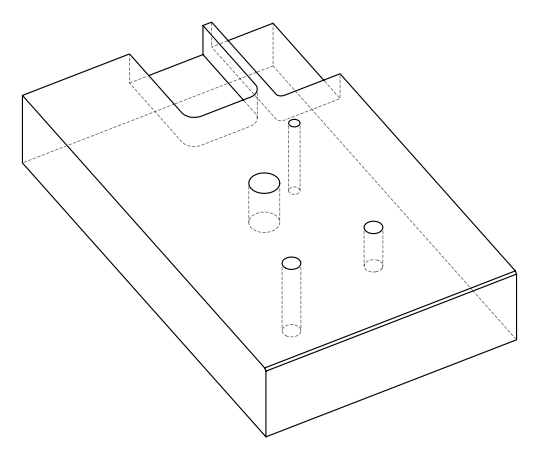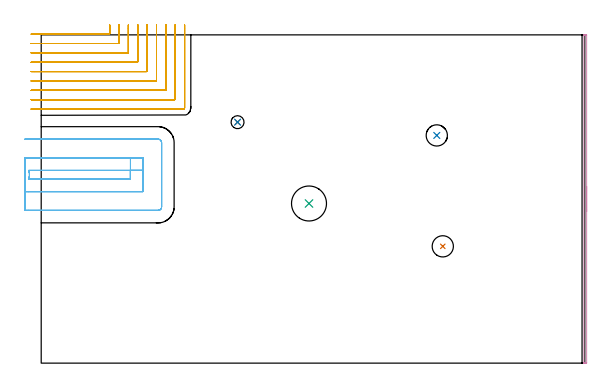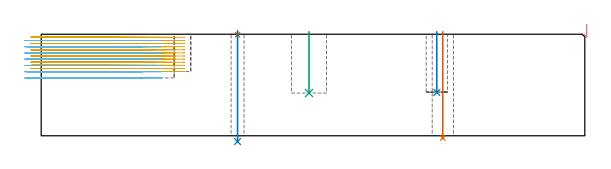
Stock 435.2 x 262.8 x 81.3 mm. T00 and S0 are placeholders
(PLAN: 8 operations, 6 tool changes, 45.4 min)
(1 INDEXABLE_INSERT_DRILL_THROUGH_HOLE_FROM_SOLID | STEP1HOLE | NXT0302_005 | 0.34 min | 18415 mm3)
(2 INDEXABLE_INSERT_DRILL_BLIND_HOLE_FROM_SOLID | STEP1POCKET | NXT0302_005 | 0.2 min | 10513 mm3)
(3 INDEXABLE_INSERT_DRILL_BLIND_HOLE_FROM_SOLID_1 | STEP1POCKET_1 | UGT0302_007 | 0.2 min | 28973 mm3)
(4 AREA_MILL | FG_CHAMFER_SURFACE | UGT0205_001 | 2.25 min | 634 mm3)
(5 MILL_CORNER_NOTCH_RECTANGULAR | CORNER_NOTCH_RECTANGULAR | NXT0201_013 | Follow Part, ap 2.5, ae 75% | 31.01 min | 230476 mm3)
(6 MILL_SLOT | SLOT_PARTIAL_RECTANGULAR | UGT0201_094 | Follow Part, ap 5, ae 75% | 10.98 min | 284334 mm3)
(7 SPOT_DRILL | STEP1HOLE_1 | NXT0321_9005460120000 | 0.03 min | 2 mm3)
(8 DRILL_THROUGH_HOLE_INTO_CENTER | STEP1HOLE_1 | UGT0301_499 | 0.35 min | 6857 mm3)
(TOOL NXT0302_005 | Index. Insert Drill 17mm [880-D1700L20-05] | D17 PA176 FL85 Z2)
(TOOL UGT0302_007 | Indexable Insert Drill 28mm | D28 PA180 FL50 Z2)
(TOOL UGT0205_001 | Chamfer Mill 20 x 3 x 45 deg. | D20 FL50 Z2)
(TOOL NXT0201_013 | ENDMILL 10mm | D10 FL30 Z4)
(TOOL UGT0201_094 | End mill 20 mm | D20 FL38 Z4)
(TOOL NXT0321_9005460120000 | NC Spot Drill, 142deg, 12mm, Carbide, Uncoated | D12 PA142 FL30 Z2)
(TOOL UGT0301_499 | Carbide Drill 10.4 mm | D10.4 PA118 FL87 Z2)
(OP 1 INDEXABLE_INSERT_DRILL_THROUGH_HOLE_FROM_SOLID)
G17 G21 G94 G90
T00 M6
G54
G17 G0 G90 X321.5 Y93.5 S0 M3
G43 Z91.3 H1
G94 G81 G98 Z-1.797 F250. R83.3
G80
M5
M2
(OP 2 INDEXABLE_INSERT_DRILL_BLIND_HOLE_FROM_SOLID)
G17 G21 G94 G90
T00 M6
G54
G17 G0 G90 X316.7 Y182.3 S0 M3
G43 Z91.3 H1
G94 G81 G98 Z34.7 F250. R83.3
G80
M5
M2
(OP 3 INDEXABLE_INSERT_DRILL_BLIND_HOLE_FROM_SOLID_1)
G17 G21 G94 G90
T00 M6
G54
G17 G0 G90 X214.4 Y127.8 S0 M3
G43 Z91.3 H0
G94 G81 G98 Z34.2 F250. R83.3
G80
M5
M2
(OP 4 AREA_MILL)
G17 G21 G94 G90
T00 M6
G54
G17 G0 G90 X436.7 Y141.4 S1061 M3
G43 Z91.3 H0
Z89.1
G94 G1 Y141.362 Z88.228 F250.
Y141.248 Z87.364
Y141.059 Z86.512
Y140.797 Z85.68
Y140.463 Z84.874
Y140.06 Z84.1
Y139.592 Z83.364
Y139.06 Z82.672
Y138.471 Z82.029
Y137.828 Z81.44
Y137.136 Z80.909
Y136.4 Z80.44
Y135.626 Z80.037
Y134.82 Z79.703
Y133.988 Z79.441
Y133.136 Z79.252
Y132.272 Z79.138
Y131.4 Z79.1
Y0.489
X436.699 Y0.163 Z79.101
X436.695 Y0.045 Z79.103
X436.691 Y0.005 Z79.105
X436.466 Y0. Z79.33
X435.917 Z79.879
X435.6 Z80.194
X434.671 Z81.128
X434.585 Z81.206
X434.54 Z81.251
X434.503 Y0.009 Z81.288
X434.5 Y0.163 Z81.3
Y262.637
X434.502 Y262.79 Z81.288
X434.584 Y262.797 Z81.208
X434.671 Y262.8 Z81.128
X434.966 Z80.834
X435.6 Z80.194
X435.917 Z79.879
X436.466 Y262.797 Z79.33
X436.691 Y262.795 Z79.105
X436.695 Y262.755 Z79.103
X436.7 Y262.637 Z79.1
Y131.4
Y130.528 Z79.138
Y129.664 Z79.252
Y128.812 Z79.441
Y127.98 Z79.703
Y127.174 Z80.037
Y126.4 Z80.44
Y125.664 Z80.909
Y124.972 Z81.44
Y124.329 Z82.029
Y123.74 Z82.672
Y123.208 Z83.364
Y122.74 Z84.1
Y122.337 Z84.874
Y122.003 Z85.68
Y121.741 Z86.512
Y121.552 Z87.364
Y121.438 Z88.228
Y121.4 Z89.1
G0 Z91.3
M5
M2
(OP 5 MILL_CORNER_NOTCH_RECTANGULAR)
G17 G21 G94 G90
T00 M6
G54
G17 G0 G90 X-7.964 Y263.4 S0 M3
G43 Z91.3 H0
Z78.808
G94 G1 X-4.964 F250.
X54.305 F500.
G3 X54.8 Y263.895 R0.5
G1 Y267.8
Y270.8 F250.
G0 Z91.3
X-8. Y255.9
Z78.808
G1 X-5.
X61.805 F500.
G3 X62.3 Y256.395 R0.5
G1 Y267.8
Y270.8 F250.
G0 Z91.3
X-8. Y248.4
Z78.808
G1 X-5.
X69.305 F500.
G3 X69.8 Y248.895 R0.5
G1 Y267.8
Y270.8 F250.
G0 Z91.3
X-8. Y240.9
Z78.808
G1 X-5.
X76.804 F500.
G3 X77.3 Y241.396 R0.5
G1 Y267.8
Y270.8 F250.
G0 Z91.3
X-8. Y233.4
Z78.808
G1 X-5.
X84.304 F500.
G3 X84.8 Y233.896 R0.5
G1 Y267.8
Y270.8 F250.
G0 Z91.3
X-8. Y225.9
Z78.808
G1 X-5.
X91.804 F500.
G3 X92.3 Y226.396 R0.5
G1 Y267.8
Y270.8 F250.
G0 Z91.3
X-8. Y218.4
Z78.808
G1 X-5.
X99.304 F500.
G3 X99.8 Y218.896 R0.5
G1 Y267.8
Y270.8 F250.
G0 Z91.3
X-8. Y210.9
Z78.808
G1 X-5.
X106.803 F500.
G3 X107.3 Y211.397 R0.5
G1 Y267.8
Y270.8 F250.
G0 Z91.3
X-8. Y203.4
Z78.808
G1 X-5.
X113.9 F500.
G3 X114.8 Y204.3 R0.9
G1 Y267.8
Y270.8 F250.
G0 Z91.3
X-7.964 Y263.4
Z76.317
G1 X-4.964
X54.305 F500.
G3 X54.8 Y263.895 R0.5
G1 Y267.8
Y270.8 F250.
G0 Z91.3
X-8. Y255.9
Z76.317
G1 X-5.
X61.805 F500.
G3 X62.3 Y256.395 R0.5
G1 Y267.8
Y270.8 F250.
G0 Z91.3
X-8. Y248.4
Z76.317
G1 X-5.
X69.305 F500.
G3 X69.8 Y248.895 R0.5
G1 Y267.8
Y270.8 F250.
G0 Z91.3
X-8. Y240.9
Z76.317
G1 X-5.
X76.804 F500.
G3 X77.3 Y241.396 R0.5
G1 Y267.8
Y270.8 F250.
G0 Z91.3
X-8. Y233.4
Z76.317
G1 X-5.
X84.304 F500.
G3 X84.8 Y233.896 R0.5
G1 Y267.8
Y270.8 F250.
G0 Z91.3
X-8. Y225.9
Z76.317
G1 X-5.
X91.804 F500.
G3 X92.3 Y226.396 R0.5
G1 Y267.8
Y270.8 F250.
G0 Z91.3
X-8. Y218.4
Z76.317
G1 X-5.
X99.304 F500.
G3 X99.8 Y218.896 R0.5
G1 Y267.8
Y270.8 F250.
G0 Z91.3
X-8. Y210.9
Z76.317
G1 X-5.
X106.803 F500.
G3 X107.3 Y211.397 R0.5
G1 Y267.8
Y270.8 F250.
G0 Z91.3
X-8. Y203.4
Z76.317
G1 X-5.
X113.9 F500.
G3 X114.8 Y204.3 R0.9
G1 Y267.8
Y270.8 F250.
G0 Z91.3
X-7.964 Y263.4
Z73.825
G1 X-4.964
X54.305 F500.
G3 X54.8 Y263.895 R0.5
G1 Y267.8
Y270.8 F250.
G0 Z91.3
X-8. Y255.9
Z73.825
G1 X-5.
X61.805 F500.
G3 X62.3 Y256.395 R0.5
G1 Y267.8
Y270.8 F250.
G0 Z91.3
X-8. Y248.4
Z73.825
G1 X-5.
X69.305 F500.
G3 X69.8 Y248.895 R0.5
G1 Y267.8
Y270.8 F250.
G0 Z91.3
X-8. Y240.9
Z73.825
G1 X-5.
X76.804 F500.
G3 X77.3 Y241.396 R0.5
G1 Y267.8
Y270.8 F250.
G0 Z91.3
X-8. Y233.4
Z73.825
G1 X-5.
X84.304 F500.
G3 X84.8 Y233.896 R0.5
G1 Y267.8
Y270.8 F250.
G0 Z91.3
X-8. Y225.9
Z73.825
G1 X-5.
X91.804 F500.
G3 X92.3 Y226.396 R0.5
G1 Y267.8
Y270.8 F250.
G0 Z91.3
X-8. Y218.4
Z73.825
G1 X-5.
X99.304 F500.
G3 X99.8 Y218.896 R0.5
G1 Y267.8
Y270.8 F250.
G0 Z91.3
X-8. Y210.9
Z73.825
G1 X-5.
X106.803 F500.
G3 X107.3 Y211.397 R0.5
G1 Y267.8
Y270.8 F250.
G0 Z91.3
X-8. Y203.4
Z73.825
G1 X-5.
X113.9 F500.
G3 X114.8 Y204.3 R0.9
G1 Y267.8
Y270.8 F250.
G0 Z91.3
X-7.964 Y263.4
Z71.333
G1 X-4.964
X54.305 F500.
G3 X54.8 Y263.895 R0.5
G1 Y267.8
Y270.8 F250.
G0 Z91.3
X-8. Y255.9
Z71.333
G1 X-5.
X61.805 F500.
G3 X62.3 Y256.395 R0.5
G1 Y267.8
Y270.8 F250.
G0 Z91.3
X-8. Y248.4
Z71.333
G1 X-5.
X69.305 F500.
G3 X69.8 Y248.895 R0.5
G1 Y267.8
Y270.8 F250.
G0 Z91.3
X-8. Y240.9
Z71.333
G1 X-5.
X76.804 F500.
G3 X77.3 Y241.396 R0.5
G1 Y267.8
Y270.8 F250.
G0 Z91.3
X-8. Y233.4
Z71.333
G1 X-5.
X84.304 F500.
G3 X84.8 Y233.896 R0.5
G1 Y267.8
Y270.8 F250.
G0 Z91.3
X-8. Y225.9
Z71.333
G1 X-5.
X91.804 F500.
G3 X92.3 Y226.396 R0.5
G1 Y267.8
Y270.8 F250.
G0 Z91.3
X-8. Y218.4
Z71.333
G1 X-5.
X99.304 F500.
G3 X99.8 Y218.896 R0.5
G1 Y267.8
Y270.8 F250.
G0 Z91.3
X-8. Y210.9
Z71.333
G1 X-5.
X106.803 F500.
G3 X107.3 Y211.397 R0.5
G1 Y267.8
Y270.8 F250.
G0 Z91.3
X-8. Y203.4
Z71.333
G1 X-5.
X113.9 F500.
G3 X114.8 Y204.3 R0.9
G1 Y267.8
Y270.8 F250.
G0 Z91.3
X-7.964 Y263.4
Z68.842
G1 X-4.964
X54.305 F500.
G3 X54.8 Y263.895 R0.5
G1 Y267.8
Y270.8 F250.
G0 Z91.3
X-8. Y255.9
Z68.842
G1 X-5.
X61.805 F500.
G3 X62.3 Y256.395 R0.5
G1 Y267.8
Y270.8 F250.
G0 Z91.3
X-8. Y248.4
Z68.842
G1 X-5.
X69.305 F500.
G3 X69.8 Y248.895 R0.5
G1 Y267.8
Y270.8 F250.
G0 Z91.3
X-8. Y240.9
Z68.842
G1 X-5.
X76.804 F500.
G3 X77.3 Y241.396 R0.5
G1 Y267.8
Y270.8 F250.
G0 Z91.3
X-8. Y233.4
Z68.842
G1 X-5.
X84.304 F500.
G3 X84.8 Y233.896 R0.5
G1 Y267.8
Y270.8 F250.
G0 Z91.3
X-8. Y225.9
Z68.842
G1 X-5.
X91.804 F500.
G3 X92.3 Y226.396 R0.5
G1 Y267.8
Y270.8 F250.
G0 Z91.3
X-8. Y218.4
Z68.842
G1 X-5.
X99.304 F500.
G3 X99.8 Y218.896 R0.5
G1 Y267.8
Y270.8 F250.
G0 Z91.3
X-8. Y210.9
Z68.842
G1 X-5.
X106.803 F500.
G3 X107.3 Y211.397 R0.5
G1 Y267.8
Y270.8 F250.
G0 Z91.3
X-8. Y203.4
Z68.842
G1 X-5.
X113.9 F500.
G3 X114.8 Y204.3 R0.9
G1 Y267.8
Y270.8 F250.
G0 Z91.3
X-7.964 Y263.4
Z66.35
G1 X-4.964
X54.305 F500.
G3 X54.8 Y263.895 R0.5
G1 Y267.8
Y270.8 F250.
G0 Z91.3
X-8. Y255.9
Z66.35
G1 X-5.
X61.805 F500.
G3 X62.3 Y256.395 R0.5
G1 Y267.8
Y270.8 F250.
G0 Z91.3
X-8. Y248.4
Z66.35
G1 X-5.
X69.305 F500.
G3 X69.8 Y248.895 R0.5
G1 Y267.8
Y270.8 F250.
G0 Z91.3
X-8. Y240.9
Z66.35
G1 X-5.
X76.804 F500.
G3 X77.3 Y241.396 R0.5
G1 Y267.8
Y270.8 F250.
G0 Z91.3
X-8. Y233.4
Z66.35
G1 X-5.
X84.304 F500.
G3 X84.8 Y233.896 R0.5
G1 Y267.8
Y270.8 F250.
G0 Z91.3
X-8. Y225.9
Z66.35
G1 X-5.
X91.804 F500.
G3 X92.3 Y226.396 R0.5
G1 Y267.8
Y270.8 F250.
G0 Z91.3
X-8. Y218.4
Z66.35
G1 X-5.
X99.304 F500.
G3 X99.8 Y218.896 R0.5
G1 Y267.8
Y270.8 F250.
G0 Z91.3
X-8. Y210.9
Z66.35
G1 X-5.
X106.803 F500.
G3 X107.3 Y211.397 R0.5
G1 Y267.8
Y270.8 F250.
G0 Z91.3
X-8. Y203.4
Z66.35
G1 X-5.
X113.9 F500.
G3 X114.8 Y204.3 R0.9
G1 Y267.8
Y270.8 F250.
G0 Z91.3
X-7.964 Y263.4
Z63.858
G1 X-4.964
X54.305 F500.
G3 X54.8 Y263.895 R0.5
G1 Y267.8
Y270.8 F250.
G0 Z91.3
X-8. Y255.9
Z63.858
G1 X-5.
X61.805 F500.
G3 X62.3 Y256.395 R0.5
G1 Y267.8
Y270.8 F250.
G0 Z91.3
X-8. Y248.4
Z63.858
G1 X-5.
X69.305 F500.
G3 X69.8 Y248.895 R0.5
G1 Y267.8
Y270.8 F250.
G0 Z91.3
X-8. Y240.9
Z63.858
G1 X-5.
X76.804 F500.
G3 X77.3 Y241.396 R0.5
G1 Y267.8
Y270.8 F250.
G0 Z91.3
X-8. Y233.4
Z63.858
G1 X-5.
X84.304 F500.
G3 X84.8 Y233.896 R0.5
G1 Y267.8
Y270.8 F250.
G0 Z91.3
X-8. Y225.9
Z63.858
G1 X-5.
X91.804 F500.
G3 X92.3 Y226.396 R0.5
G1 Y267.8
Y270.8 F250.
G0 Z91.3
X-8. Y218.4
Z63.858
G1 X-5.
X99.304 F500.
G3 X99.8 Y218.896 R0.5
G1 Y267.8
Y270.8 F250.
G0 Z91.3
X-8. Y210.9
Z63.858
G1 X-5.
X106.803 F500.
G3 X107.3 Y211.397 R0.5
G1 Y267.8
Y270.8 F250.
G0 Z91.3
X-8. Y203.4
Z63.858
G1 X-5.
X113.9 F500.
G3 X114.8 Y204.3 R0.9
G1 Y267.8
Y270.8 F250.
G0 Z91.3
X-7.964 Y263.4
Z61.367
G1 X-4.964
X54.305 F500.
G3 X54.8 Y263.895 R0.5
G1 Y267.8
Y270.8 F250.
G0 Z91.3
X-8. Y255.9
Z61.367
G1 X-5.
X61.805 F500.
G3 X62.3 Y256.395 R0.5
G1 Y267.8
Y270.8 F250.
G0 Z91.3
X-8. Y248.4
Z61.367
G1 X-5.
X69.305 F500.
G3 X69.8 Y248.895 R0.5
G1 Y267.8
Y270.8 F250.
G0 Z91.3
X-8. Y240.9
Z61.367
G1 X-5.
X76.804 F500.
G3 X77.3 Y241.396 R0.5
G1 Y267.8
Y270.8 F250.
G0 Z91.3
X-8. Y233.4
Z61.367
G1 X-5.
X84.304 F500.
G3 X84.8 Y233.896 R0.5
G1 Y267.8
Y270.8 F250.
G0 Z91.3
X-8. Y225.9
Z61.367
G1 X-5.
X91.804 F500.
G3 X92.3 Y226.396 R0.5
G1 Y267.8
Y270.8 F250.
G0 Z91.3
X-8. Y218.4
Z61.367
G1 X-5.
X99.304 F500.
G3 X99.8 Y218.896 R0.5
G1 Y267.8
Y270.8 F250.
G0 Z91.3
X-8. Y210.9
Z61.367
G1 X-5.
X106.803 F500.
G3 X107.3 Y211.397 R0.5
G1 Y267.8
Y270.8 F250.
G0 Z91.3
X-8. Y203.4
Z61.367
G1 X-5.
X113.9 F500.
G3 X114.8 Y204.3 R0.9
G1 Y267.8
Y270.8 F250.
G0 Z91.3
X-7.964 Y263.4
Z58.875
G1 X-4.964
X54.305 F500.
G3 X54.8 Y263.895 R0.5
G1 Y267.8
Y270.8 F250.
G0 Z91.3
X-8. Y255.9
Z58.875
G1 X-5.
X61.805 F500.
G3 X62.3 Y256.395 R0.5
G1 Y267.8
Y270.8 F250.
G0 Z91.3
X-8. Y248.4
Z58.875
G1 X-5.
X69.305 F500.
G3 X69.8 Y248.895 R0.5
G1 Y267.8
Y270.8 F250.
G0 Z91.3
X-8. Y240.9
Z58.875
G1 X-5.
X76.804 F500.
G3 X77.3 Y241.396 R0.5
G1 Y267.8
Y270.8 F250.
G0 Z91.3
X-8. Y233.4
Z58.875
G1 X-5.
X84.304 F500.
G3 X84.8 Y233.896 R0.5
G1 Y267.8
Y270.8 F250.
G0 Z91.3
X-8. Y225.9
Z58.875
G1 X-5.
X91.804 F500.
G3 X92.3 Y226.396 R0.5
G1 Y267.8
Y270.8 F250.
G0 Z91.3
X-8. Y218.4
Z58.875
G1 X-5.
X99.304 F500.
G3 X99.8 Y218.896 R0.5
G1 Y267.8
Y270.8 F250.
G0 Z91.3
X-8. Y210.9
Z58.875
G1 X-5.
X106.803 F500.
G3 X107.3 Y211.397 R0.5
G1 Y267.8
Y270.8 F250.
G0 Z91.3
X-8. Y203.4
Z58.875
G1 X-5.
X113.9 F500.
G3 X114.8 Y204.3 R0.9
G1 Y267.8
Y270.8 F250.
G0 Z91.3
X-7.964 Y263.4
Z56.383
G1 X-4.964
X54.305 F500.
G3 X54.8 Y263.895 R0.5
G1 Y267.8
Y270.8 F250.
G0 Z91.3
X-8. Y255.9
Z56.383
G1 X-5.
X61.805 F500.
G3 X62.3 Y256.395 R0.5
G1 Y267.8
Y270.8 F250.
G0 Z91.3
X-8. Y248.4
Z56.383
G1 X-5.
X69.305 F500.
G3 X69.8 Y248.895 R0.5
G1 Y267.8
Y270.8 F250.
G0 Z91.3
X-8. Y240.9
Z56.383
G1 X-5.
X76.804 F500.
G3 X77.3 Y241.396 R0.5
G1 Y267.8
Y270.8 F250.
G0 Z91.3
X-8. Y233.4
Z56.383
G1 X-5.
X84.304 F500.
G3 X84.8 Y233.896 R0.5
G1 Y267.8
Y270.8 F250.
G0 Z91.3
X-8. Y225.9
Z56.383
G1 X-5.
X91.804 F500.
G3 X92.3 Y226.396 R0.5
G1 Y267.8
Y270.8 F250.
G0 Z91.3
X-8. Y218.4
Z56.383
G1 X-5.
X99.304 F500.
G3 X99.8 Y218.896 R0.5
G1 Y267.8
Y270.8 F250.
G0 Z91.3
X-8. Y210.9
Z56.383
G1 X-5.
X106.803 F500.
G3 X107.3 Y211.397 R0.5
G1 Y267.8
Y270.8 F250.
G0 Z91.3
X-8. Y203.4
Z56.383
G1 X-5.
X113.9 F500.
G3 X114.8 Y204.3 R0.9
G1 Y267.8
Y270.8 F250.
G0 Z91.3
X-7.964 Y263.4
Z53.892
G1 X-4.964
X54.305 F500.
G3 X54.8 Y263.895 R0.5
G1 Y267.8
Y270.8 F250.
G0 Z91.3
X-8. Y255.9
Z53.892
G1 X-5.
X61.805 F500.
G3 X62.3 Y256.395 R0.5
G1 Y267.8
Y270.8 F250.
G0 Z91.3
X-8. Y248.4
Z53.892
G1 X-5.
X69.305 F500.
G3 X69.8 Y248.895 R0.5
G1 Y267.8
Y270.8 F250.
G0 Z91.3
X-8. Y240.9
Z53.892
G1 X-5.
X76.804 F500.
G3 X77.3 Y241.396 R0.5
G1 Y267.8
Y270.8 F250.
G0 Z91.3
X-8. Y233.4
Z53.892
G1 X-5.
X84.304 F500.
G3 X84.8 Y233.896 R0.5
G1 Y267.8
Y270.8 F250.
G0 Z91.3
X-8. Y225.9
Z53.892
G1 X-5.
X91.804 F500.
G3 X92.3 Y226.396 R0.5
G1 Y267.8
Y270.8 F250.
G0 Z91.3
X-8. Y218.4
Z53.892
G1 X-5.
X99.304 F500.
G3 X99.8 Y218.896 R0.5
G1 Y267.8
Y270.8 F250.
G0 Z91.3
X-8. Y210.9
Z53.892
G1 X-5.
X106.803 F500.
G3 X107.3 Y211.397 R0.5
G1 Y267.8
Y270.8 F250.
G0 Z91.3
X-8. Y203.4
Z53.892
G1 X-5.
X113.9 F500.
G3 X114.8 Y204.3 R0.9
G1 Y267.8
Y270.8 F250.
G0 Z91.3
X-7.964 Y263.4
Z51.4
G1 X-4.964
X54.305 F500.
G3 X54.8 Y263.895 R0.5
G1 Y267.8
Y270.8 F250.
G0 Z91.3
X-8. Y255.9
Z51.4
G1 X-5.
X61.805 F500.
G3 X62.3 Y256.395 R0.5
G1 Y267.8
Y270.8 F250.
G0 Z91.3
X-8. Y248.4
Z51.4
G1 X-5.
X69.305 F500.
G3 X69.8 Y248.895 R0.5
G1 Y267.8
Y270.8 F250.
G0 Z91.3
X-8. Y240.9
Z51.4
G1 X-5.
X76.804 F500.
G3 X77.3 Y241.396 R0.5
G1 Y267.8
Y270.8 F250.
G0 Z91.3
X-8. Y233.4
Z51.4
G1 X-5.
X84.304 F500.
G3 X84.8 Y233.896 R0.5
G1 Y267.8
Y270.8 F250.
G0 Z91.3
X-8. Y225.9
Z51.4
G1 X-5.
X91.804 F500.
G3 X92.3 Y226.396 R0.5
G1 Y267.8
Y270.8 F250.
G0 Z91.3
X-8. Y218.4
Z51.4
G1 X-5.
X99.304 F500.
G3 X99.8 Y218.896 R0.5
G1 Y267.8
Y270.8 F250.
G0 Z91.3
X-8. Y210.9
Z51.4
G1 X-5.
X106.803 F500.
G3 X107.3 Y211.397 R0.5
G1 Y267.8
Y270.8 F250.
G0 Z91.3
X-8. Y203.4
Z51.4
G1 X-5.
X113.9 F500.
G3 X114.8 Y204.3 R0.9
G1 Y267.8
Y270.8 F250.
G0 Z91.3
M5
M2
(OP 6 MILL_SLOT)
G17 G21 G94 G90
T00 M6
G54
G17 G0 G90 X-13. Y137.3 S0 M3
G43 Z91.3 H0
Z76.3
G94 G1 X-10. F250.
X81.4 F500.
Y164.3
X71.4
Y154.3
Y147.3
X-10.
G3 X-10. Y154.3 R10.
G1 X71.4
Y164.3
X-10.
X-13. F250.
Y122.3
X-10.
X93.6 F500.
G3 X96.4 Y125.1 R2.8
G1 Y176.5
G3 X93.6 Y179.3 R2.8
G1 X-10.
X-13. F250.
G0 Y137.3 Z71.3
G1 X-10.
X81.4 F500.
Y154.3
X71.4
Y147.3
X-10.
G3 X-10. Y154.3 R10.
G1 X71.4
X81.4
Y164.3
X-10.
X-13. F250.
Y122.3
X-10.
X93.6 F500.
G3 X96.4 Y125.1 R2.8
G1 Y176.5
G3 X93.6 Y179.3 R2.8
G1 X-10.
X-13. F250.
G0 Y137.3 Z66.3
G1 X-10.
X81.4 F500.
Y154.3
X71.4
Y147.3
X-10.
G3 X-10. Y154.3 R10.
G1 X71.4
X81.4
Y164.3
X-10.
X-13. F250.
Y122.3
X-10.
X93.6 F500.
G3 X96.4 Y125.1 R2.8
G1 Y176.5
G3 X93.6 Y179.3 R2.8
G1 X-10.
X-13. F250.
G0 Y137.3 Z61.3
G1 X-10.
X81.4 F500.
Y154.3
X71.4
Y147.3
X-10.
G3 X-10. Y154.3 R10.
G1 X71.4
X81.4
Y164.3
X-10.
X-13. F250.
Y122.3
X-10.
X93.6 F500.
G3 X96.4 Y125.1 R2.8
G1 Y176.5
G3 X93.6 Y179.3 R2.8
G1 X-10.
X-13. F250.
G0 Y137.3 Z56.3
G1 X-10.
X81.4 F500.
Y154.3
X71.4
Y147.3
X-10.
G3 X-10. Y154.3 R10.
G1 X71.4
X81.4
Y164.3
X-10.
X-13. F250.
Y122.3
X-10.
X93.6 F500.
G3 X96.4 Y125.1 R2.8
G1 Y176.5
G3 X93.6 Y179.3 R2.8
G1 X-10.
X-13. F250.
G0 Y137.3 Z51.3
G1 X-10.
X81.4 F500.
Y154.3
X71.4
Y147.3
X-10.
G3 X-10. Y154.3 R10.
G1 X71.4
X81.4
Y164.3
X-10.
X-13. F250.
Y122.3
X-10.
X93.6 F500.
G3 X96.4 Y125.1 R2.8
G1 Y176.5
G3 X93.6 Y179.3 R2.8
G1 X-10.
X-13. F250.
G0 Y137.3 Z46.3
G1 X-10.
X81.4 F500.
Y154.3
X71.4
Y147.3
X-10.
G3 X-10. Y154.3 R10.
G1 X71.4
X81.4
Y164.3
X-10.
X-13. F250.
Y122.3
X-10.
X93.6 F500.
G3 X96.4 Y125.1 R2.8
G1 Y176.5
G3 X93.6 Y179.3 R2.8
G1 X-10.
X-13. F250.
G0 Z91.3
M5
M2
(OP 7 SPOT_DRILL)
G17 G21 G94 G90
T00 M6
G54
G17 G0 G90 X157.2 Y192.9 S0 M3
G43 Z91.3 H0
G94 G81 G98 Z80.852 F250. R84.3
G80
M5
M2
(OP 8 DRILL_THROUGH_HOLE_INTO_CENTER)
G17 G21 G94 G90
T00 M6
G54
G17 G0 G90 X157.2 Y192.9 S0 M3
G43 Z91.3 H0
G94 G73 G98 Z-4.624 F250. Q9.547 R83.3
G80
M5
M2
